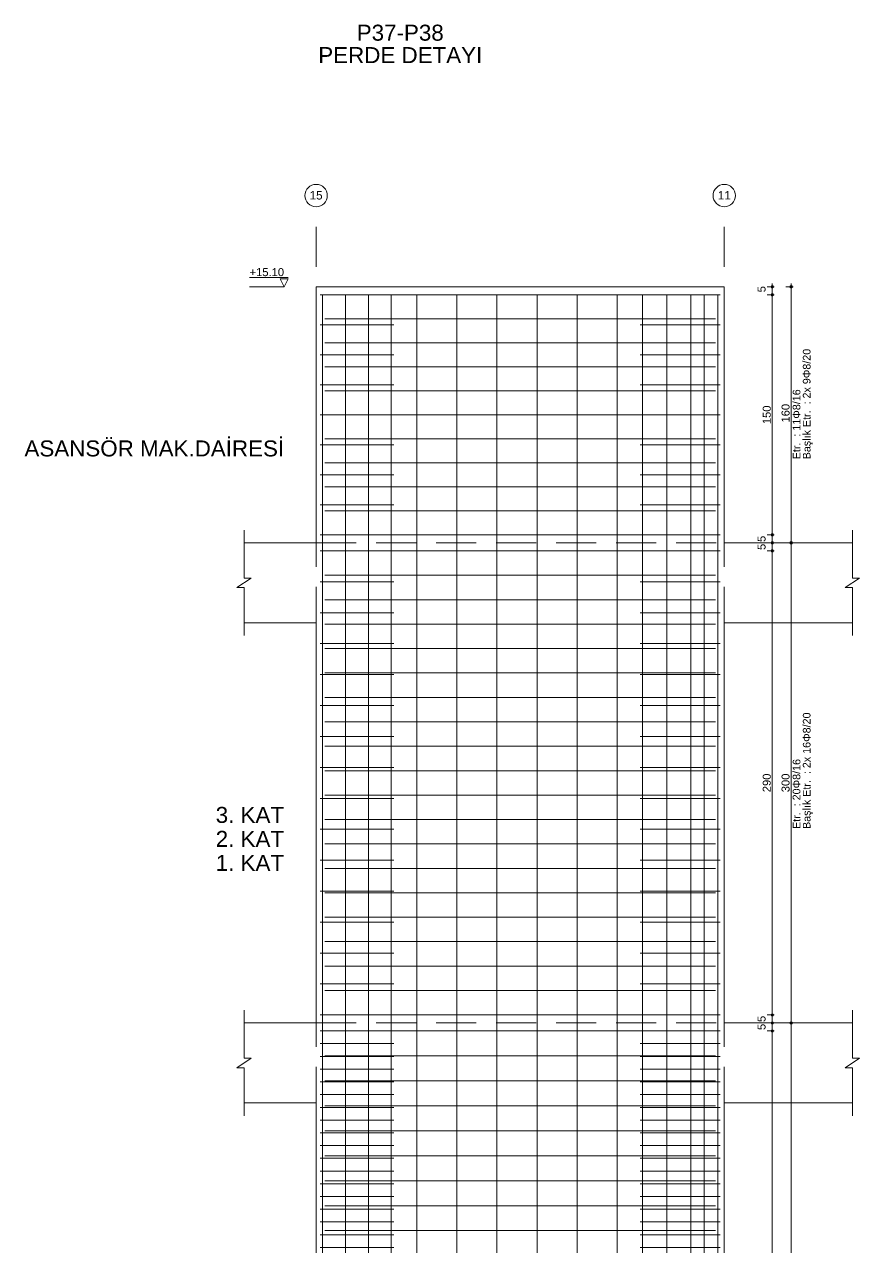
# Model space of a CAD drawing. Header units: millimetres. Extents: x 2232 to 85269, y -3593 to 5869.
# Drawn here: x 82965 to 83747, y -2442 to -1295 of the extents above; entities that cross this region are included whole.
import ezdxf

# ---------------------------------------------------------------- set-up
doc = ezdxf.new("R2010")
doc.units = ezdxf.units.MM
doc.linetypes.add('DASHED2', pattern=[37.5, 25, -12.5])
for name, color, linetype in [('Donatı Çizgisi', 7, 'Continuous'), ('Panel', 7, 'Continuous'), ('Standart', 7, 'Continuous'), ('Ölçülendirme', 7, 'Continuous')]:
    doc.layers.add(name, color=color, linetype=linetype)
doc.styles.add('arial_1_18', font='arial.ttf', dxfattribs={"height": 0.2})

# ---------------------------------------------------------------- blocks, each defined once
blk = doc.blocks.new('IDE824Entity7266')
at = {"layer": 'Panel', "color": 1, "linetype": 'Continuous', "lineweight": 5, "style": 'arial_1_18'}
for s, p in [('P37-P38', (27273.03, 142.24)), ('PERDE DETAYI', (27249, 128.24))]:
    blk.add_text(s, height=10, dxfattribs=at).set_placement(p)
blk = doc.blocks.new('IDE824Entity7267')
at = {"layer": 'Donatı Çizgisi', "color": 1, "linetype": 'Continuous', "lineweight": 5}
for points in [[(28995.94, 1400.24), (29245.94, 1400.24)], [(28998.94, 1385.24), (29242.94, 1385.24)], [(28995.94, 1381.49), (29041.94, 1381.49)], [(29195.94, 1381.49), (29245.94, 1381.49)], [(28998.94, 1370.24), (29242.94, 1370.24)], [(28995.94, 1362.74), (29041.94, 1362.74)], [(29195.94, 1362.74), (29245.94, 1362.74)], [(28998.94, 1355.24), (29242.94, 1355.24)], [(28995.94, 1343.99), (29041.94, 1343.99)], [(28998.94, 1340.24), (29242.94, 1340.24)], [(29195.94, 1343.99), (29245.94, 1343.99)], [(28995.94, 1325.24), (29245.94, 1325.24)], [(28998.94, 1310.24), (29242.94, 1310.24)], [(28995.94, 1306.49), (29041.94, 1306.49)], [(29195.94, 1306.49), (29245.94, 1306.49)], [(28998.94, 1295.24), (29242.94, 1295.24)], [(28995.94, 1287.74), (29041.94, 1287.74)], [(29195.94, 1287.74), (29245.94, 1287.74)], [(28998.94, 1280.24), (29242.94, 1280.24)], [(28995.94, 1268.99), (29041.94, 1268.99)], [(29195.94, 1268.99), (29245.94, 1268.99)], [(28998.94, 1265.24), (29242.94, 1265.24)], [(28995.94, 1250.24), (29245.94, 1250.24)], [(28995.94, 1240.24), (29245.94, 1240.24)], [(28998.94, 1224.98), (29242.94, 1224.98)], [(28995.94, 1220.91), (29041.94, 1220.91)], [(29195.94, 1220.91), (29245.94, 1220.91)], [(28998.94, 1209.71), (29242.94, 1209.71)], [(28995.94, 1201.57), (29041.94, 1201.57)], [(29195.94, 1201.57), (29245.94, 1201.57)], [(28998.94, 1194.45), (29242.94, 1194.45)], [(28995.94, 1182.24), (29041.94, 1182.24)], [(28998.94, 1179.19), (29242.94, 1179.19)], [(29195.94, 1182.24), (29245.94, 1182.24)], [(28995.94, 1162.91), (29041.94, 1162.91)], [(28998.94, 1163.92), (29242.94, 1163.92)], [(29195.94, 1162.91), (29245.94, 1162.91)], [(28998.94, 1148.66), (29242.94, 1148.66)], [(28995.94, 1143.57), (29041.94, 1143.57)], [(29195.94, 1143.57), (29245.94, 1143.57)], [(28998.94, 1133.4), (29242.94, 1133.4)], [(28995.94, 1124.24), (29041.94, 1124.24)], [(29195.94, 1124.24), (29245.94, 1124.24)], [(28998.94, 1118.13), (29242.94, 1118.13)], [(28995.94, 1104.91), (29041.94, 1104.91)], [(28998.94, 1102.87), (29242.94, 1102.87)], [(29195.94, 1104.91), (29245.94, 1104.91)], [(28995.94, 1085.57), (29041.94, 1085.57)], [(28998.94, 1087.61), (29242.94, 1087.61)], [(29195.94, 1085.57), (29245.94, 1085.57)], [(28998.94, 1072.35), (29242.94, 1072.35)], [(28995.94, 1066.24), (29041.94, 1066.24)], [(29195.94, 1066.24), (29245.94, 1066.24)], [(28998.94, 1057.08), (29242.94, 1057.08)], [(28995.94, 1046.91), (29041.94, 1046.91)], [(28998.94, 1041.82), (29242.94, 1041.82)], [(29195.94, 1046.91), (29245.94, 1046.91)], [(28995.94, 1027.57), (29041.94, 1027.57)], [(28998.94, 1026.56), (29242.94, 1026.56)], [(29195.94, 1027.57), (29245.94, 1027.57)], [(28998.94, 1011.29), (29242.94, 1011.29)], [(28995.94, 1008.24), (29041.94, 1008.24)], [(29195.94, 1008.24), (29245.94, 1008.24)], [(28998.94, 996.03), (29242.94, 996.03)], [(28995.94, 988.91), (29041.94, 988.91)], [(29195.94, 988.91), (29245.94, 988.91)], [(28998.94, 980.77), (29242.94, 980.77)], [(28995.94, 969.57), (29041.94, 969.57)], [(28998.94, 965.5), (29242.94, 965.5)], [(29195.94, 969.57), (29245.94, 969.57)], [(28995.94, 950.24), (29245.94, 950.24)], [(28995.94, 940.24), (29245.94, 940.24)], [(28995.94, 932.28), (29041.94, 932.28)], [(29195.94, 932.28), (29245.94, 932.28)], [(28995.94, 924.32), (29041.94, 924.32)], [(28998.94, 924.64), (29242.94, 924.64)], [(29195.94, 924.32), (29245.94, 924.32)], [(28995.94, 916.36), (29041.94, 916.36)], [(29195.94, 916.36), (29245.94, 916.36)], [(28995.94, 908.4), (29041.94, 908.4)], [(28998.94, 909.04), (29242.94, 909.04)], [(29195.94, 908.4), (29245.94, 908.4)], [(28995.94, 900.44), (29041.94, 900.44)], [(29195.94, 900.44), (29245.94, 900.44)], [(28995.94, 892.48), (29041.94, 892.48)], [(28998.94, 893.44), (29242.94, 893.44)], [(29195.94, 892.48), (29245.94, 892.48)], [(28995.94, 884.53), (29041.94, 884.53)], [(29195.94, 884.53), (29245.94, 884.53)], [(28995.94, 876.57), (29041.94, 876.57)], [(28998.94, 877.84), (29242.94, 877.84)], [(29195.94, 876.57), (29245.94, 876.57)], [(28995.94, 868.61), (29041.94, 868.61)], [(29195.94, 868.61), (29245.94, 868.61)], [(28995.94, 860.65), (29041.94, 860.65)], [(28998.94, 862.24), (29242.94, 862.24)], [(29195.94, 860.65), (29245.94, 860.65)], [(28995.94, 852.69), (29041.94, 852.69)], [(29195.94, 852.69), (29245.94, 852.69)], [(28995.94, 844.73), (29041.94, 844.73)], [(28998.94, 846.64), (29242.94, 846.64)], [(29195.94, 844.73), (29245.94, 844.73)], [(28995.94, 836.77), (29041.94, 836.77)], [(29195.94, 836.77), (29245.94, 836.77)], [(28995.94, 828.81), (29041.94, 828.81)], [(28998.94, 831.04), (29242.94, 831.04)], [(29195.94, 828.81), (29245.94, 828.81)], [(28995.94, 820.85), (29041.94, 820.85)], [(29195.94, 820.85), (29245.94, 820.85)], [(28995.94, 812.89), (29041.94, 812.89)], [(28998.94, 815.44), (29242.94, 815.44)], [(29195.94, 812.89), (29245.94, 812.89)], [(28995.94, 804.93), (29041.94, 804.93)], [(29195.94, 804.93), (29245.94, 804.93)]]:
    blk.add_lwpolyline(points, dxfattribs=at)
at = {"layer": 'Donatı Çizgisi', "color": 5, "linetype": 'Continuous', "lineweight": 5}
for points in [[(28997.44, 185.24), (28997.44, 1400.24)], [(28997.44, 1400.24), (29016.04, 1400.24)], [(29011.77, 185.24), (29011.77, 1400.24)], [(29026.11, 185.24), (29026.11, 1400.24)], [(29040.44, 185.24), (29040.44, 1400.24)], [(29056.44, 185.24), (29056.44, 1400.24)], [(29081.44, 185.24), (29081.44, 1400.24)], [(29106.44, 185.24), (29106.44, 1400.24)], [(29131.44, 185.24), (29131.44, 1400.24)], [(29156.44, 185.24), (29156.44, 1400.24)], [(29181.44, 185.24), (29181.44, 1400.24)], [(29197.44, 185.24), (29197.44, 1400.24)], [(29212.44, 185.24), (29212.44, 1400.24)], [(29225.84, 1400.24), (29244.44, 1400.24)], [(29227.44, 185.24), (29227.44, 1400.24)], [(29235.94, 545.24), (29235.94, 1400.24)], [(29244.44, 185.24), (29244.44, 1400.24)]]:
    blk.add_lwpolyline(points, dxfattribs=at)
at = {"layer": 'Panel', "color": 1, "linetype": 'Continuous', "lineweight": 5}
for points in [[(28993.44, 1245.24), (28993.44, 1405.24)], [(28993.44, 1405.24), (29248.44, 1405.24)], [(29248.44, 1245.24), (29248.44, 1405.24)], [(28948.44, 1223.24), (28948.44, 1253.24)], [(29328.44, 1223.24), (29328.44, 1253.24)], [(28948.44, 1245.24), (28993.44, 1245.24)], [(29248.44, 1245.24), (29328.44, 1245.24)], [(28943.94, 1217.24), (28952.94, 1223.24)], [(28948.44, 1223.24), (28952.94, 1223.24)], [(29323.94, 1217.24), (29332.94, 1223.24)], [(29328.44, 1223.24), (29332.94, 1223.24)], [(28943.94, 1217.24), (28948.44, 1217.24)], [(28948.44, 1187.24), (28948.44, 1217.24)], [(29323.94, 1217.24), (29328.44, 1217.24)], [(29328.44, 1187.24), (29328.44, 1217.24)], [(28948.44, 1195.24), (28993.44, 1195.24)], [(28993.44, 945.24), (28993.44, 1195.24)], [(29248.44, 1195.24), (29328.44, 1195.24)], [(29248.44, 945.24), (29248.44, 1195.24)], [(28948.44, 923.24), (28948.44, 953.24)], [(29328.44, 923.24), (29328.44, 953.24)], [(28948.44, 945.24), (28993.44, 945.24)], [(29248.44, 945.24), (29328.44, 945.24)], [(28943.94, 917.24), (28952.94, 923.24)], [(28943.94, 917.24), (28948.44, 917.24)], [(28948.44, 923.24), (28952.94, 923.24)], [(28948.44, 887.24), (28948.44, 917.24)], [(29323.94, 917.24), (29332.94, 923.24)], [(29323.94, 917.24), (29328.44, 917.24)], [(29328.44, 923.24), (29332.94, 923.24)], [(29328.44, 887.24), (29328.44, 917.24)], [(28948.44, 895.24), (28993.44, 895.24)], [(28993.44, 545.24), (28993.44, 895.24)], [(29248.44, 545.24), (29248.44, 895.24)], [(29248.44, 895.24), (29328.44, 895.24)]]:
    blk.add_lwpolyline(points, dxfattribs=at)
at = {"layer": 'Panel', "color": 1, "linetype": 'DASHED2', "lineweight": 5}
for points in [[(28993.44, 1245.24), (29248.44, 1245.24)], [(28993.44, 945.24), (29248.44, 945.24)]]:
    blk.add_lwpolyline(points, dxfattribs=at)
at = {"layer": 'Ölçülendirme', "color": 1, "linetype": 'DASHED2', "lineweight": 5}
for points in [[(28993.44, 180.24), (28993.44, 1455.24)], [(29248.44, 180.24), (29248.44, 1455.24)]]:
    blk.add_lwpolyline(points, dxfattribs=at)
at = {"layer": 'Ölçülendirme', "color": 1, "linetype": 'Continuous', "lineweight": 5}
for points in [[(28975.94, 1411.07), (28951.88, 1411.07)], [(28973.44, 1405.24), (28970.94, 1410.24)], [(28970.94, 1410.24), (28975.94, 1410.24)], [(28975.94, 1410.24), (28973.44, 1405.24)], [(29278.44, 178.24), (29278.44, 1407.24)], [(29290.2, 178.24), (29290.2, 1407.24)], [(28951.88, 1405.24), (28973.44, 1405.24)], [(29275.19, 1405.24), (29279.69, 1405.24)], [(29275.19, 1400.24), (29279.69, 1400.24)], [(29286.95, 1405.24), (29291.45, 1405.24)], [(29275.19, 1250.24), (29279.69, 1250.24)], [(29275.19, 1245.24), (29279.69, 1245.24)], [(29275.19, 1240.24), (29279.69, 1240.24)], [(29286.95, 1245.24), (29291.45, 1245.24)], [(29275.19, 950.24), (29279.69, 950.24)], [(29275.19, 945.24), (29279.69, 945.24)], [(29275.19, 940.24), (29279.69, 940.24)], [(29286.95, 945.24), (29291.45, 945.24)]]:
    blk.add_lwpolyline(points, dxfattribs=at)
at = {"layer": 'Ölçülendirme', "color": 30, "linetype": 'Continuous', "lineweight": 5}
for centre in [(28993.44, 1462.24), (29248.44, 1462.24)]:
    blk.add_circle(centre, 7, dxfattribs=at)
at = {"layer": 'Ölçülendirme', "color": 1, "linetype": 'Continuous', "lineweight": 5}
for centre in [(29278.44, 1405.24), (29278.44, 1400.24), (29278.44, 1400.24), (29290.2, 1405.24), (29278.44, 1250.24), (29278.44, 1250.24), (29278.44, 1245.24), (29278.44, 1245.24), (29290.2, 1245.24), (29290.2, 1245.24), (29278.44, 1240.24), (29278.44, 1240.24), (29278.44, 950.24), (29278.44, 950.24), (29278.44, 945.24), (29278.44, 945.24), (29278.44, 940.24), (29278.44, 940.24), (29290.2, 945.24), (29290.2, 945.24)]:
    blk.add_circle(centre, 0.75, dxfattribs=at)
at = {"layer": 'Panel', "color": 1, "linetype": 'Continuous', "lineweight": 5, "style": 'arial_1_18'}
for s, p in [('ASANSÖR MAK.DAİRESİ', (28811.27, 1299.24)), ('3. KAT', (28930.74, 1070.24)), ('2. KAT', (28930.74, 1055.24)), ('1. KAT', (28930.74, 1040.24))]:
    blk.add_text(s, height=10, dxfattribs=at).set_placement(p)
at = {"layer": 'Ölçülendirme', "color": 1, "linetype": 'Continuous', "lineweight": 5, "style": 'arial_1_18'}
for s, height, p in [('15', 5.25, (28989.36, 1459.8)), ('11', 5.25, (29244.36, 1459.8)), ('+15.10', 5, (28951.88, 1411.91))]:
    blk.add_text(s, height=height, dxfattribs=at).set_placement(p)
for s, p in [('5', (29274.19, 1401.8)), ('150', (29277.44, 1319.41)), ('160', (29289.2, 1320.41)), ('5', (29274.19, 1245.8)), ('5', (29274.19, 1240.8)), ('290', (29277.44, 1089.41)), ('300', (29289.2, 1089.41)), ('5', (29274.19, 945.8)), ('5', (29274.19, 940.8))]:
    blk.add_text(s, height=5, rotation=90, dxfattribs=at).set_placement(p)
at = {"layer": 'Ölçülendirme', "color": 5, "linetype": 'Continuous', "lineweight": 5, "style": 'arial_1_18'}
for s, p in [('Başlık Etr.  : 2x 9Φ8/20', (29302.3, 1297.44)), ('Etr.  : 11Φ8/16', (29295.96, 1297.44)), ('Başlık Etr.  : 2x 16Φ8/20', (29302.3, 1066.44)), ('Etr.  : 20Φ8/16', (29295.96, 1066.44))]:
    blk.add_text(s, height=4.8, rotation=90, dxfattribs=at).set_placement(p)

msp = doc.modelspace()

# ---------------------------------------------------------------- block references
at = {"layer": 'Standart', "xscale": 1.5, "yscale": 1.5, "zscale": 1.5}
for name, p in [('IDE824Entity7266', (42366.5, -1524)), ('IDE824Entity7267', (39747.8, -3649.2))]:
    msp.add_blockref(name, p, dxfattribs=at)

doc.saveas('drawing.dxf')
